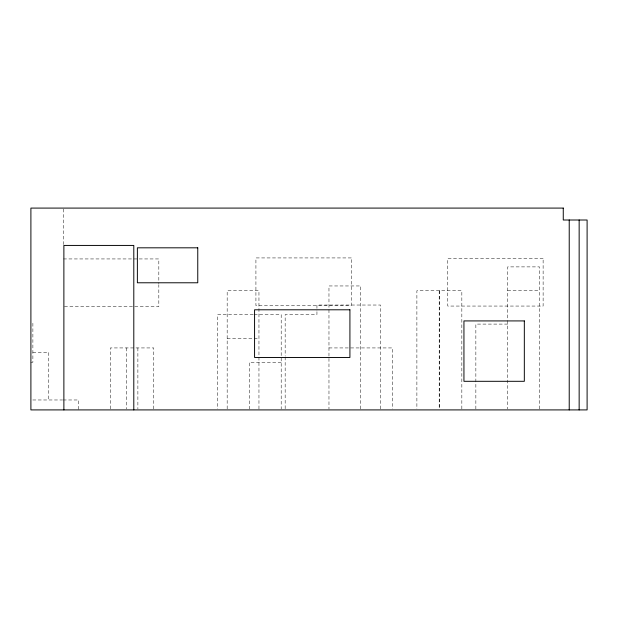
<?xml version="1.0" encoding="UTF-8"?>
<svg xmlns="http://www.w3.org/2000/svg" width="618" height="618" viewBox="0 0 618 618"><rect width="100%" height="100%" fill="white"/><g stroke="black" fill="none" stroke-linecap="round" stroke-linejoin="round"><path stroke-width="0.46" stroke-dasharray="3.09 2.32" d="M63.476 258.942L158.826 258.942L158.826 283.732M507.641 290.723L539.429 290.723M64.442 306.613L158.826 306.613L158.826 284.689M253.256 314.562L217.621 314.562L217.621 408.946M254.222 314.562L281.19 314.562L281.19 408.954M507.641 324.095L475.86 324.095L475.86 408.946M227.169 338.401L253.179 338.401M254.137 338.401L258.957 338.401M328.969 347.934L392.53 347.934L392.53 408.954M32.785 352.306L48.776 352.306L48.776 399.977M30.9 362.233L32.885 362.233L32.885 322.511M281.19 362.233L249.409 362.233L249.409 408.954M32.785 399.977L62.557 399.977M63.198 399.977L78.571 399.977L78.571 409.912M539.429 408.954L539.429 266.891L507.641 266.891L507.641 319.684M507.641 320.518L507.641 408.954M461.839 408.946L461.839 290.723L416.887 290.723L416.887 408.946M439.529 290.723L439.529 408.946M439.197 290.723L439.197 408.946M380.51 408.946L380.51 305.029L316.949 305.029L316.949 310.746M360.75 408.954L360.75 285.956L328.969 285.956L328.969 408.954M316.949 311.704L316.949 314.562L285.161 314.562L285.161 355.976M285.161 356.941L285.161 408.946M258.957 408.954L258.957 290.723L227.169 290.723L227.169 408.954M153.774 408.954L153.774 347.934L110.359 347.934L110.359 408.954M137.884 347.934L137.884 408.954M126.25 347.934L126.25 408.954M63.476 209.046L63.476 244.55M351.271 257.93L255.922 257.93L255.922 305.601L351.271 305.601L351.271 257.93M543.122 258.378L447.772 258.378L447.772 306.057L543.122 306.057L543.122 258.378"/><path stroke-width="0.93" d="M579.151 220.008L579.151 409.912M569.224 220.008L569.224 409.912M133.797 409.912L133.797 245.431L63.878 245.431L63.878 409.912M563.261 208.088L30.9 208.088L30.9 409.912L587.1 409.912L587.1 220.008L563.261 220.008L563.261 208.088M197.76 247.818L137.374 247.818L137.374 282.781L197.76 282.781L197.76 247.818M349.919 309.796L254.57 309.796L254.57 357.467L349.919 357.467L349.919 309.796M524.327 320.92L463.94 320.92L463.94 381.306L524.327 381.306L524.327 320.92"/></g></svg>
